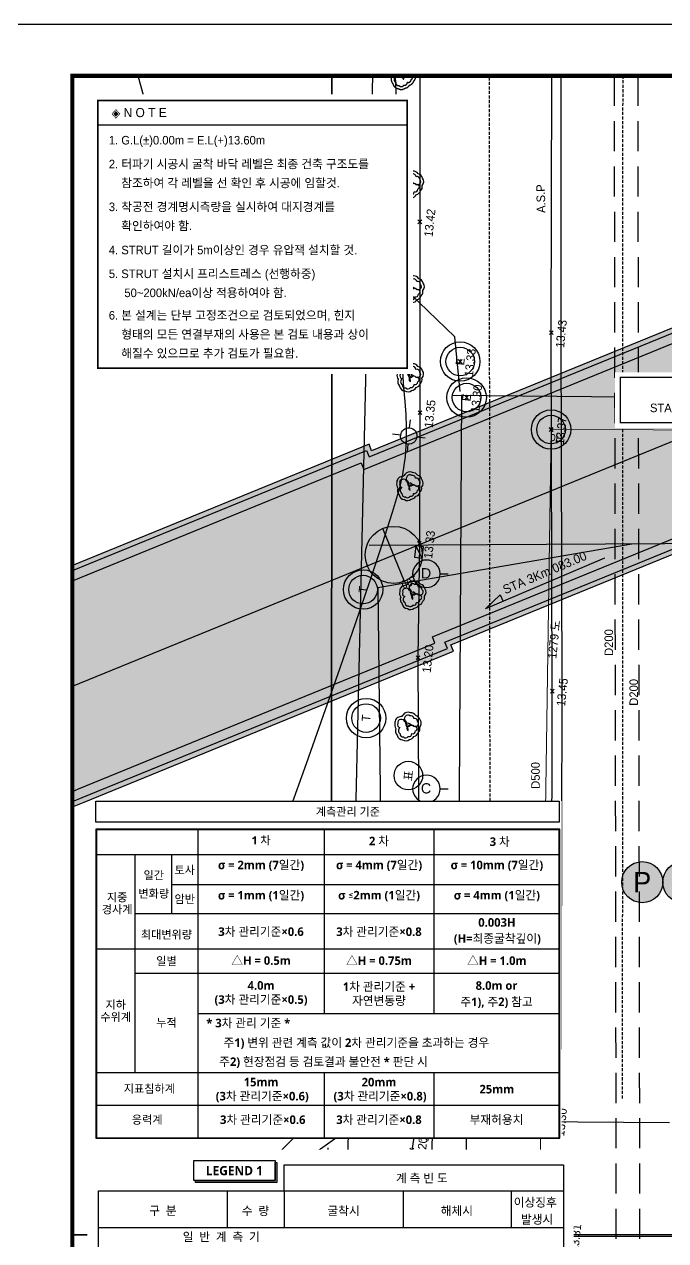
# Model space of a CAD drawing. Header units: millimetres. Extents: x 1073475 to 2890243, y -1340830 to -367733.
# Drawn here: x 2591395 to 2625062, y -431641 to -367733 of the extents above; entities that cross this region are included whole.
import ezdxf
from ezdxf.enums import TextEntityAlignment as Align
from ezdxf.xclip import XClip

# ---------------------------------------------------------------- set-up
doc = ezdxf.new("R2010")
doc.units = ezdxf.units.MM
doc.header["$LTSCALE"] = 50
doc.header["$XCLIPFRAME"] = 2
doc.header["$PDMODE"] = 3
doc.header["$PDSIZE"] = 100
doc.linetypes.add('E-DIGLN01', pattern=[2, 0.9, -0.2, 0.9])
doc.linetypes.add('HIDDEN2', pattern=[4.7625, 3.175, -1.5875])
for name, color, linetype in [('0-재료표-1', 3, 'Continuous'), ('0-재료표-T', 7, 'Continuous'), ('1-우수관로', 140, '우수'), ('11', 11, 'Continuous'), ('A_BRICK', 3, 'Continuous'), ('C-BOX', 1, 'Continuous'), ('C-제원표T', 7, 'Continuous'), ('CONT-MNR', 84, 'Continuous'), ('CS-CONC-MAJR', 4, 'Continuous'), ('CS-EXCV', 3, 'E-DIGLN01'), ('RXCOBAL', 7, 'Continuous'), ('TEX', 3, 'Continuous'), ('TEXT', 3, 'Continuous'), ('가로등', 1, 'Continuous'), ('계측기 지표침하계', 44, 'Continuous'), ('구조물', 7, 'Continuous'), ('도로', 1, 'Continuous'), ('맨홀', 1, 'Continuous'), ('상수도맨홀', 1, 'Continuous'), ('시점변경-종점-구__보조측점심볼', 7, 'Continuous'), ('시점변경-종점-구__선형', 7, 'Continuous'), ('시점변경-종점-구__주측점심볼', 7, 'Continuous'), ('시점변경-종점-구__측점문자', 7, 'Continuous'), ('신호등', 1, 'Continuous'), ('연속지적도', 32, 'Continuous'), ('우수맨홀', 1, 'Continuous'), ('우수받이', 5, 'Continuous'), ('조경', 3, 'Continuous'), ('중앙선', 2, 'Continuous'), ('지번', 4, 'Continuous'), ('지하지장물_가스관로', 2, 'Continuous'), ('지하지장물_상수관로', 5, 'HIDDEN2'), ('지하지장물_열수송관로', 6, 'HIDDEN2'), ('지하지장물_전기관로', 1, 'HIDDEN2'), ('지하지장물_통신관로', 7, 'HIDDEN2'), ('차선', 7, 'HIDDEN2'), ('측량점_높이', 8, 'Continuous'), ('측량점_심볼', 7, 'Continuous'), ('통신맨홀', 1, 'Continuous'), ('포장상태', 7, 'Continuous'), ('표지판', 1, 'Continuous'), ('한전맨홀', 1, 'Continuous'), ('현황', 9, 'Continuous'), ('화단경계', 3, 'Continuous'), ('횡단보도', 40, 'Continuous')]:
    doc.layers.add(name, color=color, linetype=linetype)
doc.styles.add('$1$돋움', font='')
doc.styles.add('Han_Romanstyle', font='')
doc.styles.add('LT', font='')
doc.styles.add('RXHG', font='arial.ttf')
doc.styles.get("Standard").update_dxf_attribs({"font": ''})
doc.styles.add('굴림체', font='')
doc.styles.add('돋움', font='')
doc.styles.add('맑은고딕', font='malgunbd.ttf')
doc.styles.get('$1$돋움').set_extended_font_data('Dotum')
doc.styles.get('Han_Romanstyle').set_extended_font_data('GulimChe')
doc.styles.get('LT').set_extended_font_data('GulimChe')
doc.styles.get('Standard').set_extended_font_data('Dotum')
doc.styles.get('굴림체').set_extended_font_data('Dotum')
doc.styles.get('돋움').set_extended_font_data('Dotum')
doc.linetypes.add('CFZ008', pattern='A,0.9,-0.2,[106,KHCLINE.shx,S=0.00606,R=180,X=0,Y=0],0.9', length=2)
doc.linetypes.add('GAS_LINE', pattern='A,0.5,-0.2,["GAS",Standard,S=0.1,R=0,X=-0.1,Y=-0.05],-0.25', length=0.95)
doc.linetypes.add('KT_LINE', pattern='A,12.7,-5.08,["KT",Standard,S=2.54,R=0,X=-2.54,Y=-1.27],-6.35', length=24.13)
doc.linetypes.add('POWER_LINE', pattern='A,12.7,-5.08,["POWER",Standard,S=2.54,R=0,X=-2.54,Y=-1.27],-6.35', length=24.13)
doc.linetypes.add('WATER_LINE', pattern='A,12.7,-5.08,["WATER",Standard,S=2.54,R=0,X=-2.54,Y=-1.27],-6.35', length=24.13)
doc.linetypes.add('우수', pattern='A,0.5,-0.05,["우수",LT,S=0.1,R=0,X=0,Y=-0.05],-0.4', length=0.95)

# ---------------------------------------------------------------- blocks, each defined once
blk = doc.blocks.new('A$405090834614')
at = {"layer": '1-우수관로', "color": 251, "linetype": '우수', "lineweight": 0, "ltscale": 80}
blk.add_lwpolyline([(185502, 13028), (184884, 22596), (180273, 88945), (172057, 168906), (121638, 164312), (118262, 188984)], dxfattribs=at)
at = {"layer": 'CONT-MNR', "color": 251}
for p, q in [((139674, 183147), (139604, 183163)), ((139972, 183073), (139674, 183147)), ((140817, 182864), (139972, 183073)), ((142134, 182539), (140817, 182864)), ((143850, 182116), (142134, 182539)), ((145892, 181616), (143850, 182116)), ((148187, 181057), (145892, 181616)), ((150661, 180457), (148187, 181057)), ((153240, 179837), (150661, 180457)), ((155852, 179215), (153240, 179837)), ((158424, 178610), (155852, 179215)), ((190256, 179093), (189233, 178938)), ((160881, 178042), (158424, 178610)), ((185703, 178427), (184405, 178247)), ((186947, 178603), (185703, 178427)), ((188127, 178774), (186947, 178603)), ((189233, 178938), (188127, 178774)), ((163151, 177528), (160881, 178042)), ((180886, 177787), (179869, 177661)), ((181971, 177924), (180886, 177787)), ((183139, 178077), (181971, 177924)), ((184405, 178247), (183139, 178077)), ((165160, 177089), (163151, 177528)), ((166835, 176743), (165160, 177089)), ((175220, 177114), (174256, 176983)), ((176145, 177222), (175220, 177114)), ((177056, 177328), (176145, 177222)), ((177969, 177435), (177056, 177328)), ((178901, 177545), (177969, 177435)), ((179869, 177661), (178901, 177545)), ((168103, 176510), (166835, 176743)), ((168889, 176407), (168103, 176510)), ((169845, 176378), (168889, 176407)), ((170658, 176403), (169845, 176378)), ((171375, 176473), (170658, 176403)), ((172045, 176577), (171375, 176473)), ((172717, 176703), (172045, 176577)), ((173437, 176842), (172717, 176703)), ((174256, 176983), (173437, 176842))]:
    blk.add_line(p, q, dxfattribs=at)
at = {"layer": '가로등', "color": 251, "linetype": 'Continuous'}
for p, q in [((170932, 176724), (170932, 177153)), ((170504, 176296), (170075, 176296)), ((170932, 175867), (170932, 175438)), ((171361, 176296), (171790, 176296))]:
    blk.add_line(p, q, dxfattribs=at)
blk.add_ellipse((170932, 176296), major_axis=(303, 303), ratio=1, start_param=5.497787, end_param=11.780972, dxfattribs=at)
at = {"layer": '도로', "color": 251}
for p, q in [((192013, 177948), (182185, 176905)), ((182185, 176905), (172209, 175841)), ((172209, 175841), (165373, 175146)), ((165373, 175146), (159401, 174591)), ((128777, 174103), (127689, 174774)), ((159401, 174591), (148790, 173411)), ((129818, 173432), (128777, 174103)), ((130704, 173016), (129818, 173432)), ((148790, 173411), (141352, 172576)), ((131769, 172599), (130704, 173016)), ((132695, 172299), (131769, 172599)), ((141352, 172576), (136236, 172090)), ((133644, 172183), (132695, 172299)), ((134871, 172114), (133644, 172183)), ((136236, 172090), (134871, 172114))]:
    blk.add_line(p, q, dxfattribs=at)
at = {"layer": '맨홀', "color": 251}
for centre, radius in [((127420, 177751), 1036), ((128480, 175762), 1036), ((128480, 175762), 750)]:
    blk.add_circle(centre, radius, dxfattribs=at)
at = {"layer": '신호등', "color": 251}
blk.add_circle((136507, 172912), 750, dxfattribs=at)
at = {"layer": '연속지적도', "color": 251}
for p, q in [((128018, 182925), (125569, 206009)), ((125569, 206009), (128018, 182925)), ((135799, 176644), (128018, 182925)), ((128018, 182925), (131988, 145494)), ((131988, 145494), (128018, 182925)), ((128018, 182925), (135799, 176644)), ((192588, 182663), (135799, 176644)), ((135799, 176644), (192588, 182663)), ((188497, 68694), (179669, 151974))]:
    blk.add_line(p, q, dxfattribs=at)
at = {"layer": '우수맨홀', "color": 251}
for radius in [1036, 750]:
    blk.add_circle((172056, 168904), radius, dxfattribs=at)
at = {"layer": '우수받이', "color": 251}
for points in [[(164628, 175322), (164628, 174922), (165228, 174922), (165228, 175322)], [(139509, 172506), (139509, 172106), (140109, 172106), (140109, 172506)]]:
    blk.add_lwpolyline(points, close=True, dxfattribs=at)
for points in [[(164628, 174922), (165228, 175322)], [(139509, 172106), (140109, 172506)]]:
    blk.add_lwpolyline(points, dxfattribs=at)
at = {"layer": '조경', "color": 251}
for points in [[(189244, 179075, 0.346815), (189030, 178773, 0.330985), (189090, 178421, 0.257815), (189272, 178198, 0.268393), (189499, 178003, 0.287741), (189782, 177950, 0.374085), (190173, 177967, 0.296108), (190373, 178223, 0.276004), (190488, 178506, 0.397465), (190343, 178889, 0.08978), (190248, 178938, 0.089366), (190221, 179040, 0.417873), (189859, 179263, 0.244957), (189595, 179184, 0.283849)], [(189330, 178937, 0.520567), (189188, 178739, 0.520567), (189238, 178501, 0.520567), (189409, 178328, 0.520567), (189573, 178149, 0.997573), (189791, 178256, 0.520567), (189763, 178497, 0.940956), (189551, 178531, 0.176046), (189793, 178649, 1.063971), (189958, 178560, 0.138397), (189852, 178324, 0.467806), (189849, 178095, 0.520567), (190092, 178102, 0.520567), (190209, 178314, 0.520567), (190326, 178525, 0.520567), (190263, 178760, 0.520567), (190024, 178713, 0.258914), (189793, 178649, 0.824029), (189981, 178768, 0.520567), (190077, 178990, 0.520567), (189863, 179105, 0.520567), (189656, 178980, 0.520567), (189330, 178937)], [(183557, 178116, 0.346815), (183344, 177814, 0.330985), (183403, 177463, 0.257815), (183585, 177239, 0.268393), (183812, 177044, 0.287741), (184095, 176992, 0.374085), (184487, 177008, 0.296108), (184686, 177264, 0.276004), (184801, 177547, 0.397465), (184656, 177930, 0.08978), (184561, 177979, 0.089366), (184534, 178081, 0.417873), (184173, 178304, 0.244957), (183909, 178225, 0.283849)], [(178076, 177500, 0.346815), (177862, 177198, 0.330985), (177922, 176846, 0.257815), (178104, 176623, 0.268393), (178330, 176428, 0.287741), (178614, 176375, 0.374085), (179005, 176392, 0.296108), (179205, 176648, 0.276004), (179320, 176931, 0.397465), (179174, 177314, 0.08978), (179080, 177363, 0.089366), (179053, 177465, 0.417873), (178691, 177688, 0.244957), (178427, 177609, 0.283849)], [(183644, 177978, 0.520567), (183502, 177781, 0.520567), (183551, 177542, 0.520567), (183722, 177369, 0.520567), (183886, 177190, 0.997573), (184104, 177297, 0.520567), (184076, 177538, 0.940956), (183864, 177573, 0.176046), (184107, 177690, 1.063971), (184271, 177601, 0.138397), (184165, 177365, 0.467806), (184162, 177137, 0.520567), (184405, 177143, 0.520567), (184522, 177355, 0.520567), (184640, 177567, 0.520567), (184576, 177801, 0.520567), (184337, 177754, 0.258914), (184107, 177690, 0.824029), (184294, 177809, 0.520567), (184391, 178032, 0.520567), (184177, 178147, 0.520567), (183969, 178021, 0.520567), (183644, 177978)], [(173485, 177054, 0.346815), (173272, 176753, 0.330985), (173331, 176401, 0.257815), (173513, 176177, 0.268393), (173740, 175983, 0.287741), (174023, 175930, 0.374085), (174415, 175947, 0.296108), (174614, 176203, 0.276004), (174729, 176486, 0.397465), (174584, 176869, 0.08978), (174489, 176918, 0.089366), (174462, 177020, 0.417873), (174101, 177243, 0.244957), (173837, 177164, 0.283849)], [(173572, 176917, 0.520567), (173430, 176719, 0.520567), (173479, 176481, 0.520567), (173650, 176308, 0.520567), (173814, 176129, 0.997573), (174033, 176236, 0.520567), (174004, 176476, 0.940956), (173792, 176511, 0.176046), (174035, 176629, 1.063971), (174199, 176540, 0.138397), (174093, 176304, 0.467806), (174090, 176075, 0.520567), (174333, 176081, 0.520567), (174450, 176293, 0.520567), (174568, 176505, 0.520567), (174504, 176740, 0.520567), (174265, 176692, 0.258914), (174035, 176629, 0.824029), (174222, 176748, 0.520567), (174319, 176970, 0.520567), (174105, 177085, 0.520567), (173897, 176960, 0.520567), (173572, 176917)], [(178162, 177362, 0.520567), (178020, 177164, 0.520567), (178070, 176926, 0.520567), (178240, 176753, 0.520567), (178405, 176574, 0.997573), (178623, 176681, 0.520567), (178594, 176922, 0.940956), (178382, 176956, 0.176046), (178625, 177074, 1.063971), (178790, 176985, 0.138397), (178684, 176749, 0.467806), (178681, 176520, 0.520567), (178924, 176527, 0.520567), (179041, 176738, 0.520567), (179158, 176950, 0.520567), (179094, 177185, 0.520567), (178856, 177138, 0.258914), (178625, 177074, 0.824029), (178812, 177193, 0.520567), (178909, 177415, 0.520567), (178695, 177530, 0.520567), (178487, 177405, 0.520567), (178162, 177362)], [(167798, 176472, 0.346815), (167585, 176171, 0.330985), (167644, 175819, 0.257815), (167826, 175595, 0.268393), (168053, 175401, 0.287741), (168337, 175348, 0.374085), (168728, 175365, 0.296108), (168927, 175621, 0.276004), (169042, 175904, 0.397465), (168897, 176287, 0.08978), (168802, 176336, 0.089366), (168775, 176438, 0.417873), (168414, 176661, 0.244957), (168150, 176581, 0.283849)], [(167885, 176335, 0.520567), (167743, 176137, 0.520567), (167792, 175898, 0.520567), (167963, 175726, 0.520567), (168128, 175547, 0.997573), (168346, 175654, 0.520567), (168317, 175894, 0.940956), (168105, 175929, 0.176046), (168348, 176047, 1.063971), (168512, 175958, 0.138397), (168406, 175722, 0.467806), (168403, 175493, 0.520567), (168646, 175499, 0.520567), (168763, 175711, 0.520567), (168881, 175923, 0.520567), (168817, 176158, 0.520567), (168578, 176110, 0.258914), (168348, 176047, 0.824029), (168535, 176166, 0.520567), (168632, 176388, 0.520567), (168418, 176503, 0.520567), (168210, 176378, 0.520567), (167885, 176335)], [(162120, 175716, 0.346815), (161906, 175415, 0.330985), (161966, 175063, 0.257815), (162148, 174839, 0.268393), (162374, 174644, 0.287741), (162658, 174592, 0.374085), (163049, 174609, 0.296108), (163249, 174864, 0.276004), (163364, 175147, 0.397465), (163218, 175530, 0.08978), (163124, 175579, 0.089366), (163097, 175681, 0.417873), (162735, 175904, 0.244957), (162471, 175825, 0.283849)], [(162206, 175578, 0.520567), (162064, 175381, 0.520567), (162114, 175142, 0.520567), (162284, 174969, 0.520567), (162449, 174791, 0.997573), (162667, 174898, 0.520567), (162638, 175138, 0.940956), (162426, 175173, 0.176046), (162669, 175290, 1.063971), (162834, 175202, 0.138397), (162728, 174965, 0.467806), (162725, 174737, 0.520567), (162968, 174743, 0.520567), (163085, 174955, 0.520567), (163202, 175167, 0.520567), (163138, 175401, 0.520567), (162900, 175354, 0.258914), (162669, 175290, 0.824029), (162857, 175410, 0.520567), (162953, 175632, 0.520567), (162739, 175747, 0.520567), (162531, 175622, 0.520567), (162206, 175578)], [(155234, 175237, 0.346815), (155020, 174935, 0.330985), (155080, 174584, 0.257815), (155262, 174360, 0.268393), (155488, 174165, 0.287741), (155772, 174113, 0.374085), (156163, 174129, 0.296108), (156363, 174385, 0.276004), (156478, 174668, 0.397465), (156332, 175051, 0.08978), (156238, 175100, 0.089366), (156211, 175202, 0.417873), (155849, 175425, 0.244957), (155585, 175346, 0.283849)], [(155320, 175099, 0.520567), (155178, 174902, 0.520567), (155228, 174663, 0.520567), (155399, 174490, 0.520567), (155563, 174311, 0.997573), (155781, 174418, 0.520567), (155752, 174659, 0.940956), (155541, 174694, 0.176046), (155783, 174811, 1.063971), (155948, 174722, 0.138397), (155842, 174486, 0.467806), (155839, 174258, 0.520567), (156082, 174264, 0.520567), (156199, 174476, 0.520567), (156316, 174688, 0.520567), (156253, 174922, 0.520567), (156014, 174875, 0.258914), (155783, 174811, 0.824029), (155971, 174930, 0.520567), (156067, 175152, 0.520567), (155853, 175268, 0.520567), (155645, 175142, 0.520567), (155320, 175099)], [(149684, 174655, 0.346815), (149471, 174353, 0.330985), (149530, 174002, 0.257815), (149712, 173778, 0.268393), (149939, 173583, 0.287741), (150222, 173531, 0.374085), (150614, 173547, 0.296108), (150813, 173803, 0.276004), (150928, 174086, 0.397465), (150783, 174469, 0.08978), (150688, 174518, 0.089366), (150661, 174620, 0.417873), (150300, 174843, 0.244957), (150036, 174764, 0.283849)], [(149770, 174517, 0.520567), (149628, 174319, 0.520567), (149678, 174081, 0.520567), (149849, 173908, 0.520567), (150013, 173729, 0.997573), (150231, 173836, 0.520567), (150203, 174077, 0.940956), (149991, 174112, 0.176046), (150233, 174229, 1.063971), (150398, 174140, 0.138397), (150292, 173904, 0.467806), (150289, 173676, 0.520567), (150532, 173682, 0.520567), (150649, 173894, 0.520567), (150766, 174106, 0.520567), (150703, 174340, 0.520567), (150464, 174293, 0.258914), (150233, 174229, 0.824029), (150421, 174348, 0.520567), (150517, 174570, 0.520567), (150303, 174686, 0.520567), (150096, 174560, 0.520567), (149770, 174517)], [(139270, 173730, 0.346815), (139056, 173429, 0.330985), (139116, 173077, 0.257815), (139297, 172853, 0.268393), (139524, 172658, 0.287741), (139808, 172606, 0.374085), (140199, 172623, 0.296108), (140399, 172878, 0.276004), (140513, 173162, 0.397465), (140368, 173544, 0.08978), (140274, 173593, 0.089366), (140246, 173696, 0.417873), (139885, 173918, 0.244957), (139621, 173839, 0.283849)], [(144477, 174210, 0.346815), (144263, 173908, 0.330985), (144323, 173557, 0.257815), (144505, 173333, 0.268393), (144731, 173138, 0.287741), (145015, 173085, 0.374085), (145406, 173102, 0.296108), (145606, 173358, 0.276004), (145721, 173641, 0.397465), (145575, 174024, 0.08978), (145481, 174073, 0.089366), (145454, 174175, 0.417873), (145092, 174398, 0.244957), (144828, 174319, 0.283849)], [(144563, 174072, 0.520567), (144421, 173874, 0.520567), (144471, 173636, 0.520567), (144641, 173463, 0.520567), (144806, 173284, 0.997573), (145024, 173391, 0.520567), (144995, 173632, 0.940956), (144783, 173666, 0.176046), (145026, 173784, 1.063971), (145191, 173695, 0.138397), (145085, 173459, 0.467806), (145082, 173230, 0.520567), (145325, 173237, 0.520567), (145442, 173449, 0.520567), (145559, 173660, 0.520567), (145495, 173895, 0.520567), (145257, 173848, 0.258914), (145026, 173784, 0.824029), (145213, 173903, 0.520567), (145310, 174125, 0.520567), (145096, 174240, 0.520567), (144888, 174115, 0.520567), (144563, 174072)], [(139356, 173592, 0.520567), (139214, 173395, 0.520567), (139263, 173156, 0.520567), (139434, 172984, 0.520567), (139599, 172805, 0.997573), (139817, 172912, 0.520567), (139788, 173152, 0.940956), (139576, 173187, 0.176046), (139819, 173304, 1.063971), (139984, 173216, 0.138397), (139877, 172979, 0.467806), (139875, 172751, 0.520567), (140117, 172757, 0.520567), (140235, 172969, 0.520567), (140352, 173181, 0.520567), (140288, 173416, 0.520567), (140049, 173368, 0.258914), (139819, 173304, 0.824029), (140006, 173424, 0.520567), (140103, 173646, 0.520567), (139889, 173761, 0.520567), (139681, 173636, 0.520567), (139356, 173592)]]:
    blk.add_lwpolyline(points, format="xyb", close=True, dxfattribs=at)
at = {"layer": '중앙선', "color": 251}
for p, q in [((177117, 169428), (212914, 173164)), ((177170, 168920), (213036, 172704)), ((158397, 167391), (177117, 169428)), ((158451, 166883), (177170, 168920)), ((135925, 165056), (158397, 167391)), ((135978, 164547), (158451, 166883))]:
    blk.add_line(p, q, dxfattribs=at)
at = {"layer": '지하지장물_가스관로', "color": 251, "linetype": 'GAS_LINE', "ltscale": 3}
blk.add_lwpolyline([(172043, 129154), (173937, 129308), (182760, 39013), (182551, 11068)], dxfattribs=at)
at = {"layer": '지하지장물_상수관로', "color": 251, "linetype": 'WATER_LINE', "ltscale": 3}
for points in [[(215785, 180251), (195263, 177193), (191822, 180378), (129649, 175223), (126750, 172048), (96359, 170351), (93160, 172444), (53008, 169794)], [(165003, 177754), (176543, 74656), (179909, 44130), (180541, 14655)]]:
    blk.add_lwpolyline(points, dxfattribs=at)
at = {"layer": '지하지장물_열수송관로', "color": 251, "ltscale": 10}
for points in [[(216212, 191288), (197149, 188874), (197301, 186951), (195346, 186542), (195304, 185411), (191114, 185214), (191823, 167673), (46754, 152054)], [(216367, 190058), (198477, 187793), (198622, 185962), (196548, 185528), (196500, 184227), (192401, 184034), (193108, 166565), (46886, 150822)]]:
    blk.add_lwpolyline(points, dxfattribs=at)
at = {"layer": '지하지장물_전기관로', "color": 251, "linetype": 'POWER_LINE', "ltscale": 3}
for points in [[(173540, 173861), (176366, 174434), (179598, 178592), (181650, 185820), (185364, 191290), (193671, 194513), (224700, 200886), (237833, 202292)], [(186670, 16637), (186590, 33534), (184398, 74092), (182595, 86963), (177310, 132594), (173297, 174213)], [(173383, 173768), (152438, 171677), (116310, 167097), (102929, 165907), (93496, 163728), (64735, 159343)]]:
    blk.add_lwpolyline(points, dxfattribs=at)
at = {"layer": '지하지장물_통신관로', "color": 251, "linetype": 'KT_LINE', "ltscale": 3}
for points in [[(179973, 22140), (178340, 57330), (174617, 92638), (167709, 153756), (166514, 164057), (162819, 177078), (146292, 175121), (136183, 173575), (130490, 179990), (129558, 186301)], [(133285, 176576), (83112, 173596), (82168, 171745), (83434, 140813), (89417, 133224), (94187, 130394), (100201, 81315), (103898, 49012), (108849, 25517)]]:
    blk.add_lwpolyline(points, dxfattribs=at)
at = {"layer": '차선', "color": 251}
for p, q in [((140712, 168790), (210776, 176286)), ((212341, 169387), (137441, 161475))]:
    blk.add_line(p, q, dxfattribs=at)
at = {"layer": '차선', "color": 251, "linetype": 'ByBlock'}
blk.add_line((140380, 171740), (141032, 165688), dxfattribs=at)
at = {"layer": '측량점_심볼', "color": 251}
for p in [(182185, 176905), (172209, 175841), (165373, 175146), (159401, 174591), (128777, 174103), (175107, 174025), (129818, 173432), (148790, 173411), (173264, 173491), (130704, 173016), (131769, 172599), (141352, 172576), (132695, 172299), (133644, 172183), (134871, 172114), (136236, 172090), (131947, 171551), (129201, 171249), (132008, 170986), (135178, 171239), (177117, 169428), (172052, 168900), (172056, 168904), (172057, 168906), (158397, 167391), (135806, 166071), (135925, 165056), (129952, 163670)]:
    blk.add_point(p, dxfattribs=at)
at = {"layer": '통신맨홀', "color": 251}
for centre, radius in [((162654, 177831), 1036), ((162654, 177831), 750), ((155959, 176961), 1036), ((155959, 176961), 750), ((150490, 176328), 1036), ((150490, 176328), 750)]:
    blk.add_circle(centre, radius, dxfattribs=at)
at = {"layer": '표지판', "color": 251}
blk.add_circle((153189, 174438), 750, dxfattribs=at)
at = {"layer": '한전맨홀', "color": 251}
for centre, radius in [((173264, 173491), 1036), ((175107, 174025), 1036), ((175107, 174025), 750), ((173264, 173491), 750)]:
    blk.add_circle(centre, radius, dxfattribs=at)
at = {"layer": '화단경계', "color": 251}
for p, q in [((184755, 105082), (188730, 67509)), ((191311, 67731), (188435, 94548))]:
    blk.add_line(p, q, dxfattribs=at)
at = {"layer": '횡단보도', "color": 251}
for p, q in [((129201, 171249), (131947, 171551)), ((131947, 171551), (132008, 170986)), ((129952, 163670), (129201, 171249)), ((132008, 170986), (135178, 171239)), ((135178, 171239), (135806, 166071)), ((135806, 166071), (136502, 158883)), ((130754, 156448), (129952, 163670))]:
    blk.add_line(p, q, dxfattribs=at)
at = {"layer": '1-우수관로', "color": 251, "linetype": '우수', "lineweight": 0, "ltscale": 5, "style": '굴림체'}
blk.add_text('D500', height=450, rotation=6.19514, dxfattribs=at).set_placement((154623, 167654), align=Align.RIGHT)
at = {"layer": 'TEXT', "color": 251, "style": '굴림체'}
blk.add_text('이음3로', height=450, rotation=4.46532, dxfattribs=at).set_placement((145893, 166351), align=Align.RIGHT)
at = {"layer": '상수도맨홀', "color": 251, "style": '굴림체'}
for s, p in [('T', (162654, 177831)), ('T', (155959, 176961)), ('T', (150490, 176328)), ('M', (128480, 175762)), ('표', (153189, 174438)), ('E', (175107, 174025)), ('E', (173264, 173491)), ('신', (136507, 172912))]:
    blk.add_text(s, height=450, dxfattribs=at).set_placement(p, align=Align.MIDDLE)
at = {"layer": '우수맨홀', "color": 251, "style": '굴림체'}
blk.add_text('우', height=450, dxfattribs=at).set_placement((171368, 168389))
at = {"layer": '지번', "color": 251, "style": '굴림체'}
blk.add_text('1279 도', height=450, rotation=0.02107, dxfattribs=at).set_placement((161113, 167588), align=Align.MIDDLE_CENTER)
at = {"layer": '지하지장물_열수송관로', "color": 251, "style": '굴림체'}
for p in [(161972, 164563), (159507, 162986)]:
    blk.add_text('D200', height=450, rotation=6.19514, dxfattribs=at).set_placement(p, align=Align.RIGHT)
at = {"layer": '측량점_높이', "color": 251, "style": '굴림체'}
for s, p in [('13.42', (182185, 176605)), ('13.35', (172209, 175541)), ('13.33', (165373, 174846)), ('13.20', (159401, 174291)), ('13.28', (128777, 173803)), ('13.30', (173264, 173191)), ('13.33', (175107, 173725)), ('13.41', (129818, 173132)), ('13.43', (130704, 172716)), ('13.24', (148790, 173111)), ('13.36', (131769, 172299)), ('13.23', (132695, 171999)), ('13.26', (141352, 172276)), ('13.20', (133644, 171883)), ('13.24', (134871, 171814)), ('13.31', (136236, 171790)), ('13.24', (129201, 170949)), ('13.21', (131947, 171251)), ('13.19', (132008, 170686)), ('13.20', (135178, 170939)), ('13.43', (177117, 169128)), ('13.37', (172052, 168600)), ('13.37', (172056, 168604)), ('13.37', (172057, 168606)), ('13.45', (158397, 167091)), ('13.29', (135806, 165771)), ('13.30', (135925, 164756)), ('13.31', (129952, 163370))]:
    blk.add_text(s, height=450, dxfattribs=at).set_placement(p, align=Align.TOP_CENTER)
at = {"layer": '포장상태', "color": 251, "style": '굴림체'}
for p in [(184839, 170591), (151375, 167122)]:
    blk.add_text('A.S.P', height=450, rotation=7.29906, dxfattribs=at).set_placement(p, align=Align.RIGHT)
blk = doc.blocks.new('A$599346786921')
at = {"layer": '구조물', "ltscale": 0.2}
h = blk.add_hatch(color=254, dxfattribs=at)
h.dxf.hatch_style = 1
h.set_gradient(color1=(214, 214, 214), color2=(214, 214, 214))
h.paths.add_polyline_path([(189880, 4043), (128969, 153101), (129119, 153162), (47790, 352186), (48127, 352323), (40199, 371724), (39821, 372650), (39443, 373575), (39065, 374501), (38687, 375426), (38309, 376351), (37931, 377276), (37554, 378201), (37177, 379126), (36800, 380051), (36423, 380975), (36047, 381900), (35671, 382825), (35295, 383749), (34920, 384674), (34545, 385599), (34170, 386523), (33796, 387448), (33422, 388373), (33049, 389297), (32676, 390222), (32304, 391147), (31932, 392072), (31561, 392997), (31190, 393922), (30821, 394847), (30451, 395772), (30083, 396697), (29715, 397623), (29347, 398548), (28981, 399474), (28615, 400400), (28250, 401326), (27886, 402252), (27523, 403178), (27160, 404105), (26798, 405031), (26438, 405958), (26078, 406885), (25719, 407812), (25360, 408742), (25003, 409670), (24647, 410598), (24292, 411526), (23938, 412455), (23585, 413383), (23233, 414312), (22883, 415241), (22533, 416171), (22185, 417101), (21838, 418031), (21492, 418961), (21147, 419892), (20804, 420823), (20462, 421754), (20121, 422686), (19782, 423618), (19443, 424550), (19107, 425482), (18771, 426415), (18438, 427349), (18105, 428282), (17774, 429216), (17445, 430151), (17117, 431086), (16791, 432021), (16466, 432956), (16143, 433892), (15821, 434829), (15501, 435766), (15183, 436703), (14866, 437640), (14551, 438579), (14238, 439517), (13927, 440456), (13617, 441395), (13310, 442335), (13004, 443275), (12700, 444216), (12398, 445157), (12097, 446099), (11799, 447041), (11503, 447983), (11339, 448506), (0, 445440), (302, 444474), (605, 443509), (911, 442544), (1218, 441580), (1527, 440617), (1838, 439655), (2151, 438693), (2466, 437732), (2782, 436772), (3100, 435812), (3420, 434854), (3742, 433896), (4065, 432938), (4390, 431982), (4716, 431026), (5044, 430071), (5374, 429116), (5705, 428162), (6037, 427209), (6372, 426257), (6707, 425305), (7044, 424354), (7382, 423404), (7722, 422454), (8063, 421505), (8406, 420556), (8750, 419608), (9095, 418661), (9441, 417714), (9788, 416768), (10137, 415823), (10487, 414878), (10838, 413933), (11190, 412990), (11544, 412047), (11898, 411104), (12253, 410162), (12610, 409221), (12967, 408280), (13326, 407339), (13685, 406399), (14046, 405460), (14407, 404521), (14768, 403585), (15131, 402648), (15495, 401710), (15860, 400773), (16225, 399837), (16592, 398901), (16959, 397965), (17326, 397030), (17695, 396095), (18064, 395161), (18434, 394227), (18804, 393294), (19175, 392360), (19547, 391428), (19919, 390496), (20292, 389564), (20665, 388632), (21038, 387701), (21412, 386770), (21787, 385839), (22162, 384909), (22537, 383979), (22913, 383050), (23289, 382120), (23665, 381191), (24042, 380263), (24419, 379334), (24796, 378406), (25174, 377478), (25551, 376550), (25929, 375623), (26307, 374695), (26685, 373768), (27063, 372842), (27441, 371915), (27820, 370988), (28198, 370062), (28576, 369136), (28955, 368210), (29333, 367284), (37261, 347883), (37598, 348021), (118926, 148997), (119075, 149057), (179985, 0)])
at = {"layer": 'CS-CONC-MAJR'}
for points in [[(39505, 371441), (47149, 352734), (46812, 352596), (128141, 153572)], [(39967, 371630), (47801, 352460), (47464, 352323), (128793, 153298)], [(28051, 371083), (28429, 370157), (28808, 369231), (29186, 368305), (29564, 367379), (37398, 348209), (37735, 348347), (119063, 149323)], [(28514, 371272), (28892, 370346), (29271, 369420), (29649, 368494), (30027, 367568), (37672, 348861), (38008, 348999), (119337, 149975)]]:
    blk.add_lwpolyline(points, dxfattribs=at)
at = {"layer": 'CS-EXCV', "linetype": 'CFZ008', "ltscale": 5, "flags": 128}
blk.add_lwpolyline([(189880, 4043), (128969, 153101), (129119, 153162), (47790, 352186), (48127, 352323), (40199, 371724), (39821, 372650), (39443, 373575), (39065, 374501), (38687, 375426), (38309, 376351), (37931, 377276), (37554, 378201), (37177, 379126), (36800, 380051), (36423, 380975), (36047, 381900), (35671, 382825), (35295, 383749), (34920, 384674), (34545, 385599), (34170, 386523), (33796, 387448), (33422, 388373), (33049, 389297), (32676, 390222), (32304, 391147), (31932, 392072), (31561, 392997), (31190, 393922), (30821, 394847), (30451, 395772), (30083, 396697), (29715, 397623), (29347, 398548), (28981, 399474), (28615, 400400), (28250, 401326), (27886, 402252), (27523, 403178), (27160, 404105), (26798, 405031), (26438, 405958), (26078, 406885), (25719, 407812), (25360, 408742), (25003, 409670), (24647, 410598), (24292, 411526), (23938, 412455), (23585, 413383), (23233, 414312), (22883, 415241), (22533, 416171), (22185, 417101), (21838, 418031), (21492, 418961), (21147, 419892), (20804, 420823), (20462, 421754), (20121, 422686), (19782, 423618), (19443, 424550), (19107, 425482), (18771, 426415), (18438, 427349), (18105, 428282), (17774, 429216), (17445, 430151), (17117, 431086), (16791, 432021), (16466, 432956), (16143, 433892), (15821, 434829), (15501, 435766), (15183, 436703), (14866, 437640), (14551, 438579), (14238, 439517), (13927, 440456), (13617, 441395), (13310, 442335), (13004, 443275), (12700, 444216), (12398, 445157), (12097, 446099), (11799, 447041), (11503, 447983), (11339, 448506), (0, 445440), (302, 444474), (605, 443509), (911, 442544), (1218, 441580), (1527, 440617), (1838, 439655), (2151, 438693), (2466, 437732), (2782, 436772), (3100, 435812), (3420, 434854), (3742, 433896), (4065, 432938), (4390, 431982), (4716, 431026), (5044, 430071), (5374, 429116), (5705, 428162), (6037, 427209), (6372, 426257), (6707, 425305), (7044, 424354), (7382, 423404), (7722, 422454), (8063, 421505), (8406, 420556), (8750, 419608), (9095, 418661), (9441, 417714), (9788, 416768), (10137, 415823), (10487, 414878), (10838, 413933), (11190, 412990), (11544, 412047), (11898, 411104), (12253, 410162), (12610, 409221), (12967, 408280), (13326, 407339), (13685, 406399), (14046, 405460), (14407, 404521), (14768, 403585), (15131, 402648), (15495, 401710), (15860, 400773), (16225, 399837), (16592, 398901), (16959, 397965), (17326, 397030), (17695, 396095), (18064, 395161), (18434, 394227), (18804, 393294), (19175, 392360), (19547, 391428), (19919, 390496), (20292, 389564), (20665, 388632), (21038, 387701), (21412, 386770), (21787, 385839), (22162, 384909), (22537, 383979), (22913, 383050), (23289, 382120), (23665, 381191), (24042, 380263), (24419, 379334), (24796, 378406), (25174, 377478), (25551, 376550), (25929, 375623), (26307, 374695), (26685, 373768), (27063, 372842), (27441, 371915), (27820, 370988), (28198, 370062), (28576, 369136), (28955, 368210), (29333, 367284), (37261, 347883), (37598, 348021), (118926, 148997), (119075, 149057), (179985, 0)], close=True, dxfattribs=at)
at = {"layer": '시점변경-종점-구__보조측점심볼', "color": 1}
blk.add_line((40927, 350462), (43704, 351596), dxfattribs=at)
at = {"layer": '시점변경-종점-구__선형', "color": 1}
blk.add_lwpolyline([(34388, 370430), (34766, 369504), (184932, 2022)], dxfattribs=at)
at = {"layer": '시점변경-종점-구__주측점심볼', "color": 1}
blk.add_circle((42316, 351029), 1500, dxfattribs=at)
at = {"layer": '시점변경-종점-구__측점문자', "color": 1, "style": 'Han_Romanstyle'}
blk.add_text('100', height=450, rotation=112.22667, dxfattribs=at).set_placement((41241, 349883))
blk = doc.blocks.new('dbox')
at = {"layer": '11'}
for p, q in [((4288, 57600), (81088, 57600)), ((4288, 1800), (4288, 57600))]:
    blk.add_line(p, q, dxfattribs=at)
at = {"layer": '11', "const_width": 150}
blk.add_lwpolyline([(81088, 1800), (4288, 1800), (4288, 57600), (81088, 57600)], close=True, dxfattribs=at)
at = {"layer": 'TEXT', "color": 7}
blk.add_line((0, 59400), (84100, 59400), dxfattribs=at)
at = {"layer": 'TEX', "color": 6, "linetype": 'Continuous', "style": 'RXHG', "width": 1}
for tag, p in [('일자', (76628, 15972)), ('축척', (76628, 13925)), ('설계번호', (76684, 12170))]:
    blk.add_attdef(tag, p, '', height=300, dxfattribs=at)
at = {"layer": 'TEX', "color": 7, "linetype": 'Continuous', "style": 'RXHG', "width": 1}
blk.add_attdef('파일명', (81840, 4453), '', height=300, rotation=90, dxfattribs=at)
at = {"layer": 'TEX', "linetype": 'Continuous', "style": 'RXHG', "width": 1}
for tag, p in [('도면명-1', (77799, 3389)), ('도면명-2', (77799, 2662))]:
    blk.add_attdef(tag, text='', height=400, dxfattribs=at).set_placement(p, align=Align.CENTER)
blk = doc.blocks.new('31781387137813')
at = {"color": 255}
blk.add_wipeout([(0, 0), (11238, 0), (11238, -9792), (0, -9792)], dxfattribs=at).dxf.layer = '0-재료표-1'
at = {"layer": '0-재료표-1'}
blk.add_line((207, -1060), (11031, -1060), dxfattribs=at)
at = {"layer": '0-재료표-1', "const_width": 60}
blk.add_lwpolyline([(11031, -9585), (11031, -207), (207, -207), (207, -9585)], close=True, dxfattribs=at)
at = {"layer": '0-재료표-T', "style": '$1$돋움'}
for s, height, p in [('◈ N O T E', 320, (683, -633)), ('1. G.L(±)0.00m = E.L(+)13.60m', 300, (587, -1602)), ('2. 터파기 시공시 굴착 바닥 레벨은 최종 건축 구조도를 ', 300, (587, -2436)), ('    참조하여 각 레벨을 선 확인 후 시공에 임할것. ', 300, (587, -3102)), ('3. 착공전 경계명시측량을 실시하여 대지경계를', 300, (587, -3936)), ('    확인하여야 함.', 300, (587, -4602)), ('4. STRUT 길이가 5m이상인 경우 유압잭 설치할 것.', 300, (587, -5448)), ('5. STRUT 설치시 프리스트레스 (선행하중)', 300, (587, -6281)), ('     50~200kN/ea이상 적용하여야 함.', 300, (587, -6948)), ('6. 본 설계는 단부 고정조건으로 검토되었으며, 힌지 ', 300, (587, -7736)), ('    형태의 모든 연결부재의 사용은 본 검토 내용과 상이', 300, (587, -8403)), ('    해질수 있으므로 추가 검토가 필요함.   ', 300, (587, -9069))]:
    blk.add_text(s, height=height, dxfattribs=at).set_placement(p, align=Align.MIDDLE_LEFT)
blk = doc.blocks.new('DD')
at = {"layer": 'RXCOBAL', "color": 7}
blk.add_line((-631, 0), (0, 0), dxfattribs=at)
blk.add_circle((-1711, 0), 1080, dxfattribs=at)
at = {"layer": 'A_BRICK', "style": 'RXHG'}
blk.add_attdef('BUB', text='', height=810, dxfattribs=at).set_placement((-1747, -407), align=Align.CENTER)
blk = doc.blocks.new('A$355485260246')
at = {"color": 255}
blk.add_wipeout([(0, 3897), (17461, 3897), (17461, 0), (0, 0)], dxfattribs=at).dxf.layer = '0-재료표-1'
at = {"layer": '0-재료표-1', "const_width": 92.6}
blk.add_lwpolyline([(17091, 370), (17091, 3527), (370, 3527), (370, 370)], close=True, dxfattribs=at)
at = {"layer": '0-재료표-T', "style": '돋움'}
for s, p in [('인천지하철 1호선', (8666, 2638)), ('STA 3Km 044.00- STA 3Km 083.00', (8666, 1397))]:
    blk.add_text(s, height=600, dxfattribs=at).set_placement(p, align=Align.MIDDLE_CENTER)
blk = doc.blocks.new('A$41801442406')
at = {"layer": '계측기 지표침하계'}
blk.add_hatch(color=254, dxfattribs=at).paths.add_polyline_path([(-720, -720, 1), (720, -720, 1)])
blk.add_circle((0, -720), 720, dxfattribs=at)
at = {"layer": '계측기 지표침하계', "style": '돋움'}
blk.add_text('P', height=720, dxfattribs=at).set_placement((0, -720), align=Align.MIDDLE_CENTER)

msp = doc.modelspace()

# ---------------------------------------------------------------- hatches: boundary and pattern name
msp.add_hatch(color=2).paths.add_polyline_path([(2616376.2, -397700.8), (2616527.5, -398055.1), (2615607.7, -398447.8)])

# ---------------------------------------------------------------- linework, layer by layer
at = {"color": 2}
msp.add_lwpolyline([(2621852.2, -395781.3), (2615607.7, -398447.8), (2616376.2, -397700.8), (2616527.5, -398055.1)], dxfattribs=at)

# ---------------------------------------------------------------- block references
at = {"xscale": 1.5, "yscale": 1.5, "zscale": 1.5}
msp.add_blockref('dbox', (2587482.7, -456833.1), dxfattribs=at)
ref = msp.add_blockref('A$405090834614', (2642714.3, -577934.3), dxfattribs=dict(rotation=83.9464212542183))
XClip(ref).set_block_clipping_path([(104661.0409256864, 187029.200860789), (115795.371209384, 82037.659728932), (199028.6359362481, 90864.5294945205), (187894.3056525505, 195856.0706263776)])
ref = msp.add_blockref('A$405090834614', (2768864.3, -577934.3), dxfattribs=dict(rotation=83.9464212542183))
XClip(ref).set_block_clipping_path([(104661.0409256864, 187029.200860789), (115795.371209384, 82037.659728932), (199028.6359362481, 90864.5294945205), (187894.3056525505, 195856.0706263776)])
ref = msp.add_blockref('A$599346786921', (2961813.1, -437926.2), dxfattribs=dict(rotation=89.99999999999997))
XClip(ref).set_block_clipping_path([(-16206.8299571348, 262317.343997824), (67493.1699649135, 367897.631078836)])
ref = msp.add_blockref('DD', (2613641.5, -396598.3), dxfattribs=dict(xscale=-0.6666666666666666, yscale=0.6666666666666666, zscale=0.6666666666666666, rotation=180))
ref.add_attrib('BUB', 'D', dxfattribs={"layer": 'A_BRICK', "height": 540.2, "style": 'RXHG'}).set_placement((2612483.5, -396845.3), align=Align.CENTER)
ref = msp.add_blockref('DD', (2613641.5, -407898.3), dxfattribs=dict(xscale=-0.6666666666666666, yscale=0.6666666666666666, zscale=0.6666666666666666, rotation=180))
ref.add_attrib('BUB', 'C', dxfattribs={"layer": 'A_BRICK', "height": 540.2, "style": 'RXHG'}).set_placement((2612483.5, -408145.3), align=Align.CENTER)
ref = msp.add_blockref('DD', (2613641.5, -419198.3), dxfattribs=dict(xscale=-0.6666666666666666, yscale=0.6666666666666666, zscale=0.6666666666666666, rotation=180))
ref.add_attrib('BUB', 'B', dxfattribs={"layer": 'A_BRICK', "height": 540.2, "style": 'RXHG'}).set_placement((2612483.5, -419445.3), align=Align.CENTER)
ref = msp.add_blockref('DD', (2613641.5, -430498.3), dxfattribs=dict(xscale=-0.6666666666666666, yscale=0.6666666666666666, zscale=0.6666666666666666, rotation=180))
ref.add_attrib('BUB', 'A', dxfattribs={"layer": 'A_BRICK', "height": 540.2, "style": 'RXHG'}).set_placement((2612483.5, -430745.3), align=Align.CENTER)
at = {"layer": '계측기 지표침하계', "xscale": 1.5, "yscale": 1.5, "zscale": 1.5}
for p in [(2623833.3, -411725.9), (2625993.3, -411725.9)]:
    msp.add_blockref('A$41801442406', p, dxfattribs=at)

# ---------------------------------------------------------------- texts
at = {"color": 2, "style": '돋움'}
msp.add_text('STA 3Km 083.00', height=472.5, rotation=23.122955, dxfattribs=at).set_placement((2616695.1, -397810.5), align=Align.BOTTOM_LEFT)

# ---------------------------------------------------------------- next in the draw order: block references
for name, p, xscale, yscale, zscale in [('31781387137813', (2594948.9, -371418.9), 1.5, 1.5, 1.5), ('A$355485260246', (2622401.2, -388933.9), 0.75, 0.75, 0.75)]:
    msp.add_blockref(name, p, dxfattribs=dict(xscale=xscale, yscale=yscale, zscale=zscale))

# ---------------------------------------------------------------- next in the draw order: wipeouts: each hides what was drawn before it
for points in [[(2612972.4, -412561), (2617370.8, -412561), (2617370.8, -413901.8), (2612972.4, -413901.8)], [(2594694.4, -426853), (2620238.4, -426853), (2620238.4, -453409.4), (2594694.4, -453409.4)]]:
    msp.add_wipeout(points).dxf.layer = '현황'

# ---------------------------------------------------------------- next in the draw order: hatches: boundary and pattern name
at = {"layer": 'C-BOX'}
msp.add_hatch(color=3, dxfattribs=at).paths.add_polyline_path([(2600382, -428486.9), (2604555.7, -428486.9), (2604555.7, -427532.1), (2604651.7, -427532.1), (2604651.7, -428582.9), (2600382, -428582.9)])
at = {"layer": '현황'}
msp.add_hatch(color=256, dxfattribs=at).paths.add_polyline_path([(2613094.9, -413901.8), (2617370.8, -413901.8), (2617370.8, -412683.5), (2617493.3, -412683.5), (2617493.3, -414024.3), (2613094.9, -414024.3)])

# ---------------------------------------------------------------- next in the draw order: linework, layer by layer
at = {"layer": 'C-BOX', "color": 3}
for p, q in [((2602045.9, -429015.2), (2602045.9, -430942.2)), ((2605030.1, -429015.2), (2605030.1, -430942.2)), ((2611276.6, -429015.2), (2611276.6, -430942.2)), ((2616948.8, -429015.2), (2616948.8, -430942.2)), ((2595295.9, -430942.2), (2619694, -430942.2))]:
    msp.add_line(p, q, dxfattribs=at)
for points in [[(2600286, -427436.1), (2604555.7, -427436.1), (2604555.7, -428486.9), (2600286, -428486.9)], [(2600382, -428486.9), (2604555.7, -428486.9), (2604555.7, -427532.1), (2604651.7, -427532.1), (2604651.7, -428582.9), (2600382, -428582.9)], [(2619694, -429015.2), (2619694, -445012.9), (2595295.9, -445012.9), (2595295.9, -429015.2)]]:
    msp.add_lwpolyline(points, close=True, dxfattribs=at)
msp.add_lwpolyline([(2605030.1, -429015.2), (2605030.1, -427665.2), (2619694, -427665.2), (2619694, -429015.2)], dxfattribs=at)
at = {"layer": '현황'}
for points in [[(2612972.4, -412561), (2617370.8, -412561), (2617370.8, -413901.8), (2612972.4, -413901.8)], [(2613094.9, -413901.8), (2617370.8, -413901.8), (2617370.8, -412683.5), (2617493.3, -412683.5), (2617493.3, -414024.3), (2613094.9, -414024.3)]]:
    msp.add_lwpolyline(points, close=True, dxfattribs=at)

# ---------------------------------------------------------------- next in the draw order: texts
at = {"layer": 'C-BOX', "color": 3, "style": '맑은고딕'}
msp.add_text('LEGEND 1', height=480, rotation=360, dxfattribs=at).set_placement((2602420.9, -427961.5), align=Align.MIDDLE)
at = {"layer": 'C-제원표T', "style": '맑은고딕'}
for s, p in [('계 측 빈 도', (2612262, -428358.6)), ('구  분', (2598670.9, -430065.2)), ('일  반  계  측  기', (2601730.9, -431442.2))]:
    msp.add_text(s, height=450, rotation=360, dxfattribs=at).set_placement(p, align=Align.MIDDLE_CENTER)
for s, p in [('이상징후', (2618216.3, -429615.2)), ('수  량', (2603530.1, -430065.2)), ('굴착시', (2608153.3, -430065.2)), ('해체시', (2614101.3, -430065.2)), ('발생시', (2618312.3, -430515.2))]:
    msp.add_text(s, height=450, rotation=360, dxfattribs=at).set_placement(p, align=Align.MIDDLE)
at = {"layer": '현황', "style": '돋움'}
msp.add_text('23.5M도로', height=612.5, dxfattribs=at).set_placement((2615171.6, -413231.4), align=Align.MIDDLE)

# ---------------------------------------------------------------- next in the draw order: wipeouts: each hides what was drawn before it
at = {"color": 255}
msp.add_wipeout([(2595051, -408547.7), (2619604.4, -408547.7), (2619604.4, -426256.2), (2595051, -426256.2)], dxfattribs=at).dxf.layer = '0-재료표-1'

# ---------------------------------------------------------------- next in the draw order: linework, layer by layer
at = {"color": 3, "linetype": 'ByBlock', "ltscale": 5}
for p, q in [((2595151, -408547.7), (2619466.2, -408547.7)), ((2595151, -409657.6), (2595151, -408547.7)), ((2619466.2, -408547.7), (2619466.2, -409657.6)), ((2619466.2, -409657.6), (2595151, -409657.6)), ((2619504.4, -410020.9), (2595151, -410020.9)), ((2595151, -410020.9), (2595151, -426256.2)), ((2619477.6, -410047.7), (2595177.8, -410047.7)), ((2595177.8, -410047.7), (2595177.8, -426229.4)), ((2600509.2, -410020.9), (2600509.2, -422797.3)), ((2607133.4, -410047.7), (2607133.4, -419709.8)), ((2612890.3, -410047.7), (2612890.3, -419709.8)), ((2619477.6, -426229.4), (2619477.6, -410047.7)), ((2619504.4, -426256.2), (2619504.4, -410020.9)), ((2595177.8, -411347.7), (2619477.6, -411347.7)), ((2597203.4, -411347.7), (2597203.4, -416316)), ((2599124, -411347.7), (2599124, -414451.8)), ((2595177.8, -416316), (2619477.6, -416316)), ((2597203.4, -416316), (2597203.4, -422797.3)), ((2595151, -422797.3), (2619477.6, -422797.3)), ((2600509.2, -422797.3), (2600509.2, -426229.4)), ((2607133.4, -422797.3), (2607133.4, -426229.4)), ((2612890.3, -422797.3), (2612890.3, -426229.4)), ((2595151, -424513.3), (2619477.6, -424513.3)), ((2595151, -426229.4), (2619477.6, -426229.4)), ((2595151, -426256.2), (2619504.4, -426256.2))]:
    msp.add_line(p, q, dxfattribs=at)
for points in [[(2599124, -412935.8), (2619504.4, -412935.8)], [(2597203.4, -414451.8), (2619504.4, -414451.8)], [(2597203.4, -417588.7), (2619504.4, -417588.7)], [(2600509.2, -419709.8), (2619504.4, -419709.8)]]:
    msp.add_lwpolyline(points, dxfattribs=at)

# ---------------------------------------------------------------- next in the draw order: texts
at = {"layer": 'TEX', "color": 0, "style": '맑은고딕'}
for s, height, p in [('계측관리 기준', 428.57, (2608381.3, -409102.7)), ('1 차', 428.57, (2603821.3, -410609.7)), ('2 차', 450, (2610011.8, -410644.7)), ('3 차', 450, (2616351.6, -410677.4)), ('일간', 428.57, (2598190.2, -412441)), ('토사', 428.57, (2599816.6, -412167.1)), ('σ = 2mm (7일간)', 450, (2603821.3, -411901.8)), ('σ = 4mm (7일간)', 450, (2610016.9, -411901.8)), ('σ = 10mm (7일간)', 450, (2616202.4, -411901.8)), ('지중', 428.57, (2596268.2, -413601.5)), ('변화량', 428.57, (2598190.2, -413406.1)), ('암반', 428.57, (2599816.6, -413693.8)), ('σ = 1mm (1일간)', 450, (2603821.3, -413489.9)), ('σ ≤2mm (1일간)', 450, (2610016.9, -413489.9)), ('σ = 4mm (1일간)', 450, (2616202.4, -413489.9)), ('경사계', 428.57, (2596268.2, -414241.7)), ('0.003H', 450, (2616202.4, -414920.2)), ('최대변위량', 428.57, (2598856.3, -415558)), ('3차 관리기준×0.6', 450, (2603821.3, -415404.7)), ('3차 관리기준×0.8', 450, (2610011.8, -415409)), ('(H=최종굴착깊이)', 450, (2616227.7, -415764.6)), ('△H = 0.5m', 450, (2603821.3, -416922.8)), ('△H = 0.75m', 450, (2610011.8, -416927.2)), ('△H = 1.0m', 450, (2616197.3, -416927.2)), ('일별', 428.57, (2598856.3, -416952.4)), ('4.0m', 450, (2603821.3, -418231)), ('1차 관리기준 +', 450, (2610011.8, -418295.4)), ('8.0m or', 450, (2616183.9, -418236)), ('지하', 428.57, (2596190.6, -419250.7)), ('(3차 관리기준×0.5)', 450, (2603821.3, -418972.7)), ('자연변동량', 450, (2610011.8, -419032.8)), ('주1), 주2) 참고', 450, (2616183.9, -419092)), ('수위계', 428.57, (2596190.6, -419890.9)), ('누적', 428.57, (2598856.3, -420193)), ('* 3차 관리 기준 *', 450, (2603151.6, -420205.8)), ('주1) 변위 관련 계측 값이 2차 관리기준을 초과하는 경우', 450, (2608823.7, -421238.9)), ('주2) 현장점검 등 검토결과 불안전 * 판단 시', 450, (2607101.3, -422239.6)), ('지표침하계', 428.57, (2597957.7, -423655.3)), ('15mm', 450, (2603821.3, -423306.8)), ('20mm', 450, (2610011.8, -423311.2)), ('25mm', 450, (2616197.3, -423681)), ('(3차 관리기준×0.6)', 450, (2603883.5, -424048.5)), ('(3차 관리기준×0.8)', 450, (2610069, -424048.5)), ('응력계', 428.57, (2597843.5, -425286.6)), ('3차 관리기준×0.6', 450, (2603911.7, -425286.6)), ('3차 관리기준×0.8', 450, (2610011.8, -425286.6)), ('부재허용치', 450, (2616183.9, -425286.6))]:
    msp.add_text(s, height=height, dxfattribs=at).set_placement(p, align=Align.MIDDLE_CENTER)

doc.saveas('drawing.dxf')
